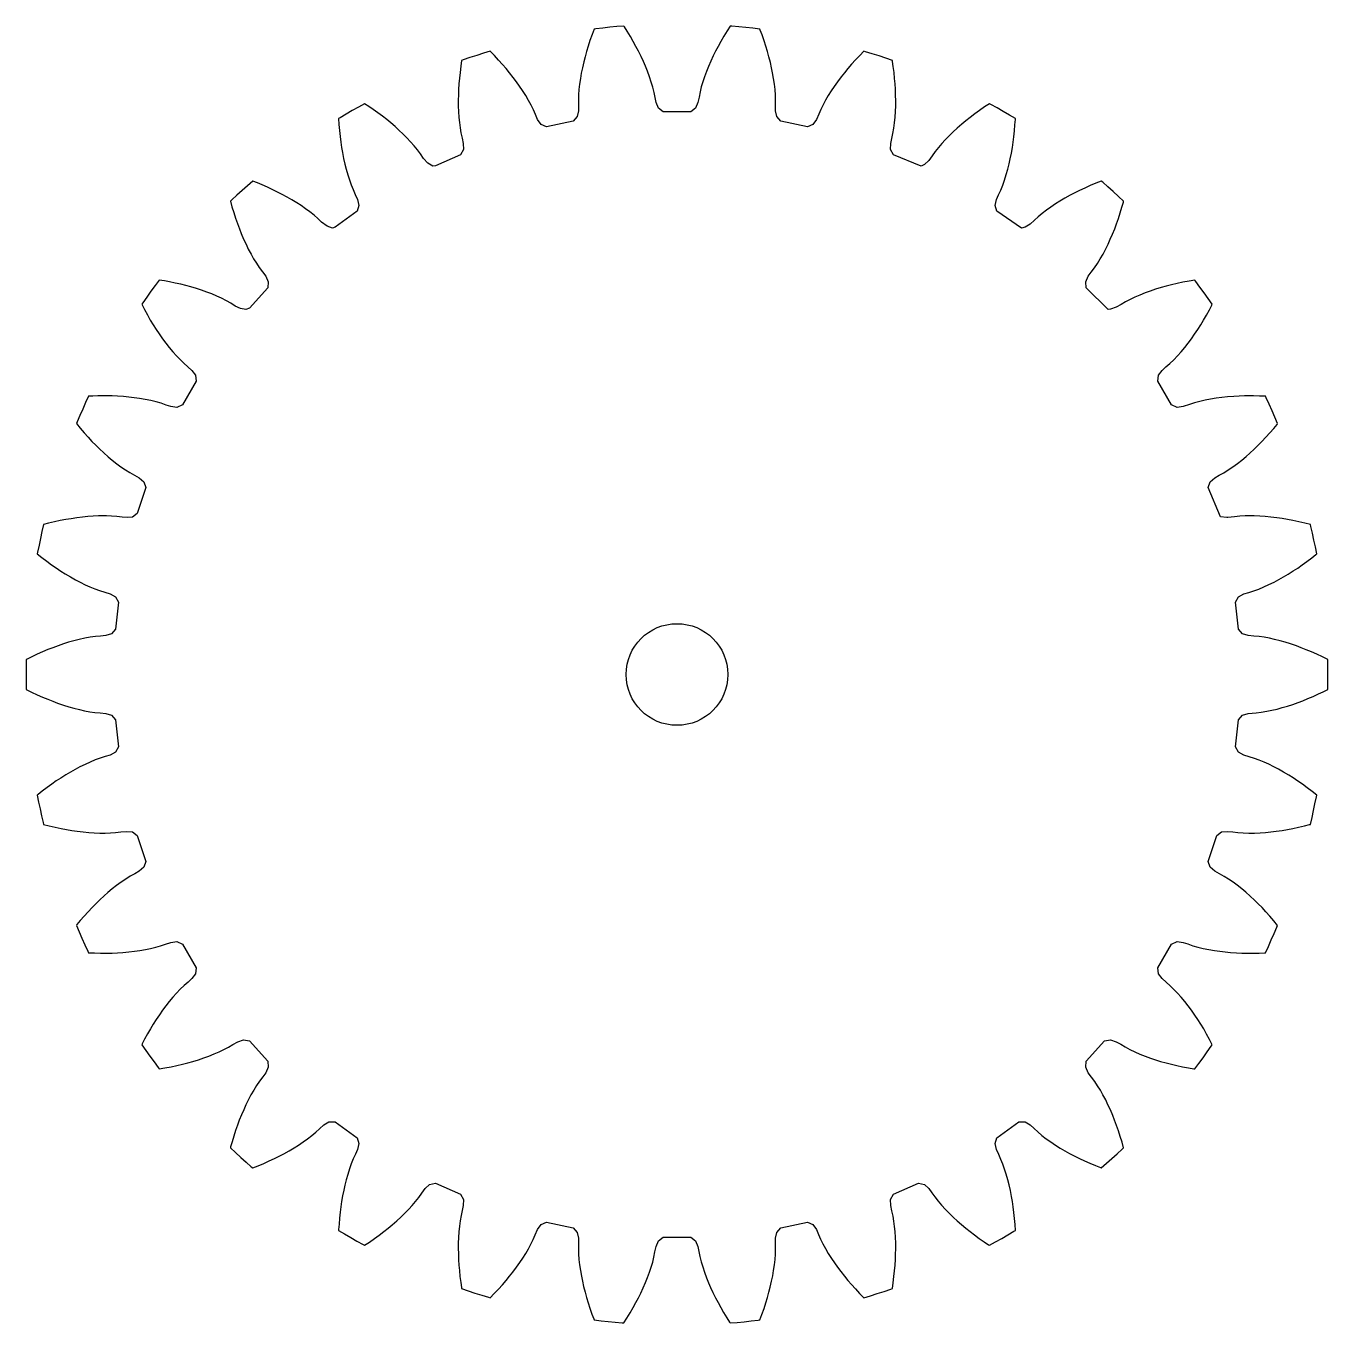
# Model space of a CAD drawing. Extents: x -32 to 32, y -31.9 to 31.9.
import ezdxf

# ---------------------------------------------------------------- set-up
doc = ezdxf.new("R2010")
doc.units = 0
doc.header["$MEASUREMENT"] = 0

msp = doc.modelspace()

# ---------------------------------------------------------------- linework, layer by layer
at = {"color": 13}
for points in [[(28.474, -1.882), (28.723, -1.853), (28.987, -1.81), (29.243, -1.759), (29.5, -1.698), (29.75, -1.631), (30.019, -1.552), (30.269, -1.47), (30.533, -1.377), (30.77, -1.287), (31.017, -1.188), (31.272, -1.078), (31.537, -0.958), (31.764, -0.85), (31.991, -0.737), (31.998, -0.391), (32, -0.044), (31.999, 0.303), (31.993, 0.65), (31.991, 0.737), (31.737, 0.863), (31.461, 0.994), (31.194, 1.113), (30.935, 1.221), (30.687, 1.319), (30.449, 1.407), (30.166, 1.505), (29.899, 1.588), (29.65, 1.659), (29.374, 1.729), (29.124, 1.784), (28.867, 1.831), (28.618, 1.867), (28.358, 1.891), (28.083, 1.921), (27.799, 2.005), (27.596, 2.225), (27.456, 3.562), (27.608, 3.818), (27.869, 3.96), (28.111, 4.041), (28.354, 4.115), (28.6, 4.204), (28.846, 4.305), (29.1, 4.42), (29.351, 4.544), (29.591, 4.671), (29.814, 4.797), (30.048, 4.937), (30.293, 5.092), (30.511, 5.236), (30.737, 5.393), (30.969, 5.561), (31.207, 5.741), (31.41, 5.901), (31.446, 5.93), (31.38, 6.271), (31.31, 6.61), (31.236, 6.949), (31.159, 7.287), (31.139, 7.373), (30.864, 7.443), (30.567, 7.513), (30.281, 7.574), (30.006, 7.626), (29.742, 7.67), (29.491, 7.707), (29.194, 7.743), (28.915, 7.77), (28.657, 7.787), (28.372, 7.798), (28.199, 7.8), (27.926, 7.796), (27.662, 7.781), (27.407, 7.754), (27.07, 7.718), (27.022, 7.717), (26.722, 7.756), (26.115, 9.192), (26.211, 9.475), (26.436, 9.668), (26.657, 9.798), (26.879, 9.921), (27.101, 10.059), (27.321, 10.209), (27.545, 10.374), (27.765, 10.547), (27.973, 10.721), (28.165, 10.891), (28.365, 11.077), (28.573, 11.279), (28.756, 11.466), (28.944, 11.665), (29.136, 11.878), (29.331, 12.104), (29.496, 12.303), (29.526, 12.338), (29.39, 12.658), (29.251, 12.975), (29.109, 13.292), (28.963, 13.606), (28.926, 13.686), (28.642, 13.697), (28.337, 13.704), (28.189, 13.705), (27.903, 13.702), (27.629, 13.693), (27.369, 13.679), (27.063, 13.655), (26.777, 13.625), (26.512, 13.59), (26.221, 13.544), (25.961, 13.493), (25.695, 13.432), (25.44, 13.362), (25.196, 13.283), (24.874, 13.177), (24.58, 13.139), (24.306, 13.257), (23.633, 14.421), (23.668, 14.717), (23.849, 14.953), (24.037, 15.126), (24.229, 15.292), (24.417, 15.473), (24.601, 15.666), (24.786, 15.874), (24.965, 16.089), (25.133, 16.303), (25.285, 16.509), (25.442, 16.732), (25.603, 16.973), (25.744, 17.194), (25.886, 17.428), (26.029, 17.676), (26.174, 17.938), (26.294, 18.167), (26.315, 18.208), (26.116, 18.492), (25.914, 18.774), (25.709, 19.053), (25.501, 19.331), (25.448, 19.401), (25.169, 19.353), (24.868, 19.296), (24.582, 19.235), (24.31, 19.171), (24.051, 19.105), (23.807, 19.036), (23.52, 18.948), (23.255, 18.859), (23.012, 18.77), (22.748, 18.664), (22.513, 18.562), (22.277, 18.449), (22.055, 18.331), (21.831, 18.198), (21.591, 18.061), (21.311, 17.962), (21.199, 17.951), (20.119, 19.02), (20.091, 19.317), (20.219, 19.584), (20.367, 19.793), (20.52, 19.996), (20.667, 20.212), (20.807, 20.438), (20.944, 20.68), (21.075, 20.928), (21.194, 21.172), (21.3, 21.405), (21.408, 21.656), (21.515, 21.925), (21.606, 22.17), (21.697, 22.429), (21.786, 22.702), (21.872, 22.988), (21.942, 23.236), (21.954, 23.281), (21.701, 23.517), (21.445, 23.751), (21.186, 23.982), (20.925, 24.21), (20.858, 24.268), (20.595, 24.163), (20.313, 24.045), (20.046, 23.926), (19.793, 23.807), (19.554, 23.688), (19.329, 23.57), (19.067, 23.424), (18.826, 23.282), (18.606, 23.144), (18.37, 22.986), (18.162, 22.837), (17.955, 22.677), (17.762, 22.516), (17.571, 22.339), (17.364, 22.155), (17.111, 22), (16.937, 21.959), (15.725, 22.787), (15.636, 23.072), (15.705, 23.36), (15.807, 23.595), (15.915, 23.825), (16.013, 24.067), (16.103, 24.318), (16.187, 24.583), (16.263, 24.852), (16.329, 25.116), (16.385, 25.366), (16.437, 25.634), (16.486, 25.919), (16.525, 26.178), (16.559, 26.45), (16.59, 26.735), (16.615, 27.033), (16.632, 27.291), (16.634, 27.337), (16.337, 27.515), (16.038, 27.691), (15.737, 27.863), (15.434, 28.032), (15.357, 28.074), (15.121, 27.917), (14.87, 27.743), (14.633, 27.571), (14.41, 27.401), (14.201, 27.235), (14.006, 27.073), (13.78, 26.876), (13.574, 26.687), (13.388, 26.507), (13.189, 26.303), (13.017, 26.114), (12.847, 25.915), (12.693, 25.717), (12.542, 25.504), (12.378, 25.281), (12.163, 25.077), (12.002, 25.001), (10.643, 25.558), (10.498, 25.819), (10.505, 26.115), (10.556, 26.366), (10.613, 26.613), (10.659, 26.87), (10.695, 27.134), (10.722, 27.411), (10.74, 27.69), (10.75, 27.962), (10.753, 28.218), (10.749, 28.491), (10.737, 28.781), (10.721, 29.042), (10.698, 29.315), (10.669, 29.6), (10.631, 29.896), (10.594, 30.152), (10.587, 30.198), (10.259, 30.311), (9.93, 30.42), (9.6, 30.526), (9.269, 30.628), (9.185, 30.654), (8.986, 30.451), (8.777, 30.228), (8.581, 30.011), (8.398, 29.799), (8.228, 29.593), (8.071, 29.394), (7.891, 29.154), (7.729, 28.926), (7.584, 28.711), (7.433, 28.47), (7.303, 28.25), (7.179, 28.02), (7.068, 27.794), (6.965, 27.555), (6.851, 27.302), (6.683, 27.058), (6.412, 26.933), (5.097, 27.213), (4.9, 27.437), (4.846, 27.728), (4.844, 27.984), (4.848, 28.238), (4.84, 28.499), (4.82, 28.765), (4.789, 29.041), (4.749, 29.318), (4.702, 29.586), (4.651, 29.837), (4.59, 30.103), (4.519, 30.384), (4.449, 30.636), (4.37, 30.899), (4.281, 31.171), (4.183, 31.454), (4.094, 31.696), (4.077, 31.739), (3.733, 31.781), (3.389, 31.82), (3.043, 31.855), (2.698, 31.886), (2.611, 31.893), (2.459, 31.654), (2.3, 31.392), (2.154, 31.139), (2.019, 30.894), (1.896, 30.657), (1.783, 30.429), (1.657, 30.158), (1.546, 29.901), (1.449, 29.661), (1.351, 29.394), (1.27, 29.151), (1.196, 28.9), (1.135, 28.657), (1.084, 28.401), (1.025, 28.13), (0.911, 27.856), (0.672, 27.678), (-0.672, 27.678), (-0.911, 27.856), (-1.025, 28.13), (-1.081, 28.38), (-1.129, 28.629), (-1.192, 28.883), (-1.266, 29.138), (-1.354, 29.402), (-1.451, 29.665), (-1.553, 29.917), (-1.654, 30.152), (-1.769, 30.4), (-1.897, 30.66), (-2.018, 30.892), (-2.15, 31.132), (-2.293, 31.38), (-2.448, 31.636), (-2.586, 31.855), (-2.611, 31.893), (-2.956, 31.863), (-3.301, 31.829), (-3.646, 31.792), (-3.99, 31.75), (-4.077, 31.739), (-4.176, 31.473), (-4.277, 31.185), (-4.367, 30.906), (-4.448, 30.638), (-4.519, 30.381), (-4.582, 30.135), (-4.649, 29.843), (-4.705, 29.569), (-4.749, 29.314), (-4.79, 29.032), (-4.818, 28.778), (-4.839, 28.517), (-4.848, 28.266), (-4.845, 28.005), (-4.846, 27.728), (-4.9, 27.437), (-5.097, 27.213), (-6.412, 26.933), (-6.683, 27.058), (-6.851, 27.302), (-6.957, 27.535), (-7.057, 27.769), (-7.171, 28.004), (-7.297, 28.238), (-7.437, 28.478), (-7.587, 28.715), (-7.739, 28.941), (-7.887, 29.149), (-8.051, 29.368), (-8.23, 29.595), (-8.397, 29.797), (-8.576, 30.005), (-8.767, 30.218), (-8.972, 30.436), (-9.152, 30.621), (-9.185, 30.654), (-9.516, 30.552), (-9.847, 30.447), (-10.176, 30.339), (-10.504, 30.227), (-10.587, 30.198), (-10.629, 29.917), (-10.667, 29.614), (-10.697, 29.323), (-10.721, 29.044), (-10.737, 28.778), (-10.748, 28.524), (-10.753, 28.224), (-10.75, 27.945), (-10.74, 27.686), (-10.721, 27.402), (-10.696, 27.147), (-10.662, 26.888), (-10.619, 26.641), (-10.561, 26.386), (-10.505, 26.115), (-10.498, 25.819), (-10.643, 25.558), (-11.872, 25.011), (-12.002, 25.001), (-12.243, 25.141), (-12.467, 25.385), (-12.607, 25.6), (-12.757, 25.801), (-12.926, 26.009), (-13.098, 26.205), (-13.28, 26.397), (-13.462, 26.58), (-13.666, 26.773), (-13.861, 26.949), (-14.074, 27.131), (-14.271, 27.291), (-14.48, 27.455), (-14.703, 27.622), (-14.939, 27.791), (-15.146, 27.934), (-15.357, 28.074), (-15.66, 27.906), (-15.962, 27.735), (-16.262, 27.56), (-16.559, 27.382), (-16.634, 27.337), (-16.616, 27.054), (-16.591, 26.749), (-16.56, 26.458), (-16.525, 26.18), (-16.486, 25.916), (-16.443, 25.666), (-16.386, 25.372), (-16.325, 25.099), (-16.262, 24.848), (-16.184, 24.574), (-16.107, 24.33), (-16.019, 24.084), (-15.926, 23.851), (-15.817, 23.614), (-15.705, 23.36), (-15.636, 23.072), (-15.725, 22.787), (-16.812, 21.997), (-16.937, 21.959), (-17.203, 22.046), (-17.472, 22.239), (-17.655, 22.42), (-17.842, 22.585), (-18.051, 22.753), (-18.26, 22.909), (-18.478, 23.059), (-18.694, 23.2), (-18.933, 23.346), (-19.161, 23.478), (-19.407, 23.612), (-19.633, 23.728), (-19.872, 23.845), (-20.124, 23.961), (-20.39, 24.078), (-20.623, 24.174), (-20.858, 24.268), (-21.12, 24.04), (-21.38, 23.81), (-21.636, 23.577), (-21.891, 23.341), (-21.954, 23.281), (-21.878, 23.008), (-21.79, 22.715), (-21.699, 22.437), (-21.607, 22.173), (-21.514, 21.922), (-21.42, 21.686), (-21.303, 21.411), (-21.187, 21.157), (-21.073, 20.924), (-20.94, 20.672), (-20.813, 20.45), (-20.676, 20.227), (-20.536, 20.019), (-20.38, 19.809), (-20.219, 19.584), (-20.091, 19.317), (-20.119, 19.02), (-21.018, 18.02), (-21.199, 17.951), (-21.457, 18.004), (-21.714, 18.12), (-21.93, 18.259), (-22.148, 18.382), (-22.387, 18.503), (-22.624, 18.612), (-22.868, 18.714), (-23.109, 18.806), (-23.374, 18.9), (-23.624, 18.981), (-23.893, 19.061), (-24.137, 19.127), (-24.395, 19.192), (-24.666, 19.254), (-24.951, 19.312), (-25.198, 19.359), (-25.448, 19.401), (-25.657, 19.124), (-25.863, 18.845), (-26.065, 18.563), (-26.265, 18.28), (-26.315, 18.208), (-26.184, 17.956), (-26.036, 17.688), (-25.89, 17.435), (-25.745, 17.196), (-25.602, 16.97), (-25.461, 16.759), (-25.289, 16.514), (-25.122, 16.289), (-24.962, 16.085), (-24.78, 15.867), (-24.61, 15.675), (-24.43, 15.486), (-24.25, 15.311), (-24.054, 15.139), (-23.849, 14.953), (-23.668, 14.717), (-23.633, 14.421), (-24.306, 13.257), (-24.58, 13.139), (-24.874, 13.177), (-25.118, 13.254), (-25.358, 13.337), (-25.609, 13.409), (-25.868, 13.473), (-26.14, 13.529), (-26.416, 13.576), (-26.685, 13.614), (-26.94, 13.643), (-27.212, 13.668), (-27.501, 13.687), (-27.762, 13.698), (-28.036, 13.704), (-28.178, 13.705), (-28.471, 13.702), (-28.724, 13.695), (-28.926, 13.686), (-29.072, 13.371), (-29.216, 13.056), (-29.355, 12.738), (-29.492, 12.419), (-29.526, 12.338), (-29.345, 12.12), (-29.145, 11.889), (-28.949, 11.671), (-28.758, 11.467), (-28.571, 11.277), (-28.389, 11.099), (-28.17, 10.895), (-27.96, 10.71), (-27.761, 10.544), (-27.538, 10.368), (-27.332, 10.216), (-27.116, 10.068), (-26.903, 9.935), (-26.676, 9.807), (-26.436, 9.668), (-26.211, 9.475), (-26.115, 9.192), (-26.531, 7.914), (-26.774, 7.741), (-27.022, 7.717), (-27.28, 7.735), (-27.542, 7.77), (-27.793, 7.79), (-28.052, 7.799), (-28.183, 7.8), (-28.442, 7.797), (-28.694, 7.785), (-28.968, 7.765), (-29.225, 7.74), (-29.499, 7.706), (-29.788, 7.663), (-30.048, 7.619), (-30.319, 7.566), (-30.601, 7.505), (-30.894, 7.436), (-31.139, 7.373), (-31.217, 7.035), (-31.292, 6.696), (-31.362, 6.357), (-31.429, 6.016), (-31.446, 5.93), (-31.223, 5.754), (-30.98, 5.569), (-30.743, 5.397), (-30.513, 5.238), (-30.291, 5.09), (-30.076, 4.954), (-29.819, 4.8), (-29.576, 4.663), (-29.347, 4.542), (-29.091, 4.416), (-28.858, 4.31), (-28.617, 4.211), (-28.381, 4.124), (-28.132, 4.047), (-27.869, 3.96), (-27.608, 3.818), (-27.456, 3.562), (-27.596, 2.225), (-27.799, 2.005), (-28.083, 1.921), (-28.337, 1.892), (-28.59, 1.87), (-28.849, 1.834), (-29.111, 1.786), (-29.383, 1.727), (-29.654, 1.658), (-29.916, 1.583), (-30.16, 1.506), (-30.418, 1.418), (-30.69, 1.318), (-30.933, 1.222), (-31.186, 1.116), (-31.448, 0.999), (-31.719, 0.872), (-31.95, 0.758), (-31.991, 0.737), (-31.998, 0.391), (-32, 0.044), (-31.999, -0.303), (-31.993, -0.65), (-31.991, -0.737), (-31.737, -0.863), (-31.461, -0.994), (-31.194, -1.113), (-30.935, -1.221), (-30.687, -1.319), (-30.449, -1.407), (-30.166, -1.505), (-29.899, -1.588), (-29.65, -1.659), (-29.374, -1.729), (-29.124, -1.784), (-28.867, -1.831), (-28.618, -1.867), (-28.358, -1.891), (-28.083, -1.921), (-27.799, -2.005), (-27.596, -2.225), (-27.456, -3.562), (-27.608, -3.818), (-27.869, -3.96), (-28.111, -4.041), (-28.354, -4.115), (-28.6, -4.204), (-28.846, -4.305), (-29.1, -4.42), (-29.351, -4.544), (-29.591, -4.671), (-29.814, -4.797), (-30.048, -4.937), (-30.293, -5.092), (-30.511, -5.236), (-30.737, -5.393), (-30.969, -5.561), (-31.207, -5.741), (-31.41, -5.901), (-31.446, -5.93), (-31.38, -6.271), (-31.31, -6.61), (-31.236, -6.949), (-31.159, -7.287), (-31.139, -7.373), (-30.864, -7.443), (-30.567, -7.513), (-30.281, -7.574), (-30.006, -7.626), (-29.742, -7.67), (-29.491, -7.707), (-29.194, -7.743), (-28.915, -7.77), (-28.657, -7.787), (-28.372, -7.798), (-28.117, -7.8), (-27.855, -7.793), (-27.605, -7.776), (-27.346, -7.745), (-27.07, -7.718), (-26.774, -7.741), (-26.531, -7.914), (-26.115, -9.192), (-26.211, -9.475), (-26.436, -9.668), (-26.657, -9.798), (-26.879, -9.921), (-27.101, -10.059), (-27.321, -10.209), (-27.545, -10.374), (-27.765, -10.547), (-27.973, -10.721), (-28.165, -10.891), (-28.365, -11.077), (-28.573, -11.279), (-28.756, -11.466), (-28.944, -11.665), (-29.136, -11.878), (-29.331, -12.104), (-29.496, -12.303), (-29.526, -12.338), (-29.39, -12.658), (-29.251, -12.975), (-29.109, -13.292), (-28.963, -13.606), (-28.926, -13.686), (-28.642, -13.697), (-28.337, -13.704), (-28.044, -13.704), (-27.764, -13.698), (-27.498, -13.687), (-27.244, -13.67), (-26.946, -13.644), (-26.668, -13.612), (-26.411, -13.575), (-26.131, -13.527), (-25.881, -13.475), (-25.626, -13.414), (-25.385, -13.345), (-25.138, -13.262), (-24.874, -13.177), (-24.58, -13.139), (-24.306, -13.257), (-23.633, -14.421), (-23.668, -14.717), (-23.849, -14.953), (-24.037, -15.126), (-24.229, -15.292), (-24.417, -15.473), (-24.601, -15.666), (-24.786, -15.874), (-24.965, -16.089), (-25.133, -16.303), (-25.285, -16.509), (-25.442, -16.732), (-25.603, -16.973), (-25.744, -17.194), (-25.886, -17.428), (-26.029, -17.676), (-26.174, -17.938), (-26.294, -18.167), (-26.315, -18.208), (-26.116, -18.492), (-25.914, -18.774), (-25.709, -19.053), (-25.501, -19.331), (-25.448, -19.401), (-25.169, -19.353), (-24.868, -19.296), (-24.582, -19.235), (-24.31, -19.171), (-24.051, -19.105), (-23.807, -19.036), (-23.52, -18.948), (-23.255, -18.859), (-23.012, -18.77), (-22.748, -18.664), (-22.513, -18.562), (-22.277, -18.449), (-22.055, -18.331), (-21.831, -18.198), (-21.591, -18.061), (-21.311, -17.962), (-21.018, -18.02), (-20.119, -19.02), (-20.091, -19.317), (-20.219, -19.584), (-20.367, -19.793), (-20.52, -19.996), (-20.667, -20.212), (-20.807, -20.438), (-20.944, -20.68), (-21.075, -20.928), (-21.194, -21.172), (-21.3, -21.405), (-21.408, -21.656), (-21.515, -21.925), (-21.606, -22.17), (-21.697, -22.429), (-21.786, -22.702), (-21.872, -22.988), (-21.942, -23.236), (-21.954, -23.281), (-21.701, -23.517), (-21.445, -23.751), (-21.186, -23.982), (-20.925, -24.21), (-20.858, -24.268), (-20.595, -24.163), (-20.313, -24.045), (-20.046, -23.926), (-19.793, -23.807), (-19.554, -23.688), (-19.329, -23.57), (-19.067, -23.424), (-18.826, -23.282), (-18.606, -23.144), (-18.37, -22.986), (-18.162, -22.837), (-17.955, -22.677), (-17.762, -22.516), (-17.571, -22.339), (-17.364, -22.155), (-17.111, -22), (-16.812, -21.997), (-15.725, -22.787), (-15.636, -23.072), (-15.705, -23.36), (-15.807, -23.595), (-15.915, -23.825), (-16.013, -24.067), (-16.103, -24.318), (-16.187, -24.583), (-16.263, -24.852), (-16.329, -25.116), (-16.385, -25.366), (-16.437, -25.634), (-16.486, -25.919), (-16.525, -26.178), (-16.559, -26.45), (-16.59, -26.735), (-16.615, -27.033), (-16.632, -27.291), (-16.634, -27.337), (-16.337, -27.515), (-16.038, -27.691), (-15.737, -27.863), (-15.434, -28.032), (-15.357, -28.074), (-15.121, -27.917), (-14.87, -27.743), (-14.633, -27.571), (-14.41, -27.401), (-14.201, -27.235), (-14.006, -27.073), (-13.78, -26.876), (-13.574, -26.687), (-13.388, -26.507), (-13.189, -26.303), (-13.017, -26.114), (-12.847, -25.915), (-12.693, -25.717), (-12.542, -25.504), (-12.378, -25.281), (-12.163, -25.077), (-11.872, -25.011), (-10.643, -25.558), (-10.498, -25.819), (-10.505, -26.115), (-10.556, -26.366), (-10.613, -26.613), (-10.659, -26.87), (-10.695, -27.134), (-10.722, -27.411), (-10.74, -27.69), (-10.75, -27.962), (-10.753, -28.218), (-10.749, -28.491), (-10.737, -28.781), (-10.721, -29.042), (-10.698, -29.315), (-10.669, -29.6), (-10.631, -29.896), (-10.594, -30.152), (-10.587, -30.198), (-10.259, -30.311), (-9.93, -30.42), (-9.6, -30.526), (-9.269, -30.628), (-9.185, -30.654), (-8.986, -30.451), (-8.777, -30.228), (-8.581, -30.011), (-8.398, -29.799), (-8.228, -29.593), (-8.071, -29.394), (-7.891, -29.154), (-7.729, -28.926), (-7.584, -28.711), (-7.433, -28.47), (-7.303, -28.25), (-7.179, -28.02), (-7.068, -27.794), (-6.965, -27.555), (-6.851, -27.302), (-6.683, -27.058), (-6.412, -26.933), (-5.097, -27.213), (-4.9, -27.437), (-4.846, -27.728), (-4.844, -27.984), (-4.848, -28.238), (-4.84, -28.499), (-4.82, -28.765), (-4.789, -29.041), (-4.749, -29.318), (-4.702, -29.586), (-4.651, -29.837), (-4.59, -30.103), (-4.519, -30.384), (-4.449, -30.636), (-4.37, -30.899), (-4.281, -31.171), (-4.183, -31.454), (-4.094, -31.696), (-4.077, -31.739), (-3.733, -31.781), (-3.389, -31.82), (-3.043, -31.855), (-2.698, -31.886), (-2.611, -31.893), (-2.459, -31.654), (-2.3, -31.392), (-2.154, -31.139), (-2.019, -30.894), (-1.896, -30.657), (-1.783, -30.429), (-1.657, -30.158), (-1.546, -29.901), (-1.449, -29.661), (-1.351, -29.394), (-1.27, -29.151), (-1.196, -28.9), (-1.135, -28.657), (-1.084, -28.401), (-1.025, -28.13), (-0.911, -27.856), (-0.672, -27.678), (0.672, -27.678), (0.911, -27.856), (1.025, -28.13), (1.081, -28.38), (1.129, -28.629), (1.192, -28.883), (1.266, -29.138), (1.354, -29.402), (1.451, -29.665), (1.553, -29.917), (1.654, -30.152), (1.769, -30.4), (1.897, -30.66), (2.018, -30.892), (2.15, -31.132), (2.293, -31.38), (2.448, -31.636), (2.586, -31.855), (2.611, -31.893), (2.956, -31.863), (3.301, -31.829), (3.646, -31.792), (3.99, -31.75), (4.077, -31.739), (4.176, -31.473), (4.277, -31.185), (4.367, -30.906), (4.448, -30.638), (4.519, -30.381), (4.582, -30.135), (4.649, -29.843), (4.705, -29.569), (4.749, -29.314), (4.79, -29.032), (4.818, -28.778), (4.839, -28.517), (4.848, -28.266), (4.845, -28.005), (4.846, -27.728), (4.9, -27.437), (5.097, -27.213), (6.412, -26.933), (6.683, -27.058), (6.851, -27.302), (6.957, -27.535), (7.057, -27.769), (7.171, -28.004), (7.297, -28.238), (7.437, -28.478), (7.587, -28.715), (7.739, -28.941), (7.887, -29.149), (8.051, -29.368), (8.23, -29.595), (8.397, -29.797), (8.576, -30.005), (8.767, -30.218), (8.972, -30.436), (9.152, -30.621), (9.185, -30.654), (9.516, -30.552), (9.847, -30.447), (10.176, -30.339)], [(10.176, -30.339), (10.504, -30.227), (10.587, -30.198), (10.629, -29.917), (10.667, -29.614), (10.697, -29.323), (10.721, -29.044), (10.737, -28.778), (10.748, -28.524), (10.753, -28.224), (10.75, -27.945), (10.74, -27.686), (10.721, -27.402), (10.696, -27.147), (10.662, -26.888), (10.619, -26.641), (10.561, -26.386), (10.505, -26.115), (10.498, -25.819), (10.643, -25.558), (11.872, -25.011), (12.163, -25.077), (12.378, -25.281), (12.53, -25.487), (12.676, -25.695), (12.836, -25.901), (13.008, -26.104), (13.196, -26.31), (13.391, -26.51), (13.587, -26.699), (13.775, -26.872), (13.981, -27.052), (14.204, -27.237), (14.409, -27.4), (14.627, -27.566), (14.858, -27.735), (15.104, -27.905), (15.319, -28.049), (15.357, -28.074), (15.66, -27.906), (15.962, -27.735), (16.262, -27.56), (16.559, -27.382), (16.634, -27.337), (16.616, -27.054), (16.591, -26.749), (16.56, -26.458), (16.525, -26.18), (16.486, -25.916), (16.443, -25.666), (16.386, -25.372), (16.325, -25.099), (16.262, -24.848), (16.184, -24.574), (16.107, -24.33), (16.019, -24.084), (15.926, -23.851), (15.817, -23.614), (15.705, -23.36), (15.636, -23.072), (15.725, -22.787), (16.812, -21.997), (17.111, -22), (17.364, -22.155), (17.555, -22.325), (17.741, -22.498), (17.941, -22.666), (18.152, -22.829), (18.378, -22.991), (18.61, -23.147), (18.841, -23.291), (19.061, -23.421), (19.3, -23.554), (19.556, -23.689), (19.791, -23.806), (20.038, -23.922), (20.3, -24.039), (20.575, -24.155), (20.816, -24.251), (20.858, -24.268), (21.12, -24.04), (21.38, -23.81), (21.636, -23.577), (21.891, -23.341), (21.954, -23.281), (21.878, -23.008), (21.79, -22.715), (21.699, -22.437), (21.607, -22.173), (21.514, -21.922), (21.42, -21.686), (21.303, -21.411), (21.187, -21.157), (21.073, -20.924), (20.94, -20.672), (20.813, -20.45), (20.676, -20.227), (20.536, -20.019), (20.38, -19.809), (20.219, -19.584), (20.091, -19.317), (20.119, -19.02), (21.018, -18.02), (21.311, -17.962), (21.591, -18.061), (21.813, -18.187), (22.031, -18.318), (22.261, -18.441), (22.501, -18.556), (22.756, -18.668), (23.016, -18.772), (23.272, -18.865), (23.514, -18.946), (23.775, -19.027), (24.054, -19.105), (24.308, -19.171), (24.574, -19.233), (24.854, -19.293), (25.148, -19.35), (25.403, -19.393), (25.448, -19.401), (25.657, -19.124), (25.863, -18.845), (26.065, -18.563), (26.265, -18.28), (26.315, -18.208), (26.184, -17.956), (26.036, -17.688), (25.89, -17.435), (25.745, -17.196), (25.602, -16.97), (25.461, -16.759), (25.289, -16.514), (25.122, -16.289), (24.962, -16.085), (24.78, -15.867), (24.61, -15.675), (24.43, -15.486), (24.25, -15.311), (24.054, -15.139), (23.849, -14.953), (23.668, -14.717), (23.633, -14.421), (24.306, -13.257), (24.58, -13.139), (24.874, -13.177), (25.118, -13.254), (25.358, -13.337), (25.609, -13.409), (25.868, -13.473), (26.14, -13.529), (26.416, -13.576), (26.685, -13.614), (26.94, -13.643), (27.212, -13.668), (27.501, -13.687), (27.762, -13.698), (28.036, -13.704), (28.323, -13.704), (28.621, -13.698), (28.88, -13.688), (28.926, -13.686), (29.072, -13.371), (29.216, -13.056), (29.355, -12.738), (29.492, -12.419), (29.526, -12.338), (29.345, -12.12), (29.145, -11.889), (28.949, -11.671), (28.758, -11.467), (28.571, -11.277), (28.389, -11.099), (28.17, -10.895), (27.96, -10.71), (27.761, -10.544), (27.538, -10.368), (27.332, -10.216), (27.116, -10.068), (26.903, -9.935), (26.676, -9.807), (26.436, -9.668), (26.211, -9.475), (26.115, -9.192), (26.531, -7.914), (26.774, -7.741), (27.07, -7.718), (27.325, -7.742), (27.577, -7.773), (27.837, -7.792), (28.104, -7.8), (28.382, -7.798), (28.661, -7.787), (28.933, -7.768), (29.188, -7.744), (29.459, -7.712), (29.745, -7.67), (30.003, -7.626), (30.273, -7.575), (30.553, -7.516), (30.844, -7.448), (31.095, -7.384), (31.139, -7.373), (31.217, -7.035), (31.292, -6.696), (31.362, -6.357), (31.429, -6.016), (31.446, -5.93), (31.223, -5.754), (30.98, -5.569), (30.743, -5.397), (30.513, -5.238), (30.291, -5.09), (30.076, -4.954), (29.819, -4.8), (29.576, -4.663), (29.347, -4.542), (29.091, -4.416), (28.858, -4.31), (28.617, -4.211), (28.381, -4.124), (28.132, -4.047), (27.869, -3.96), (27.608, -3.818), (27.456, -3.562), (27.596, -2.225), (27.799, -2.005), (28.083, -1.921), (28.474, -1.882)]]:
    msp.add_lwpolyline(points, dxfattribs=at)
msp.add_circle((0, 0), 2.5, dxfattribs=at)

doc.saveas('drawing.dxf')
